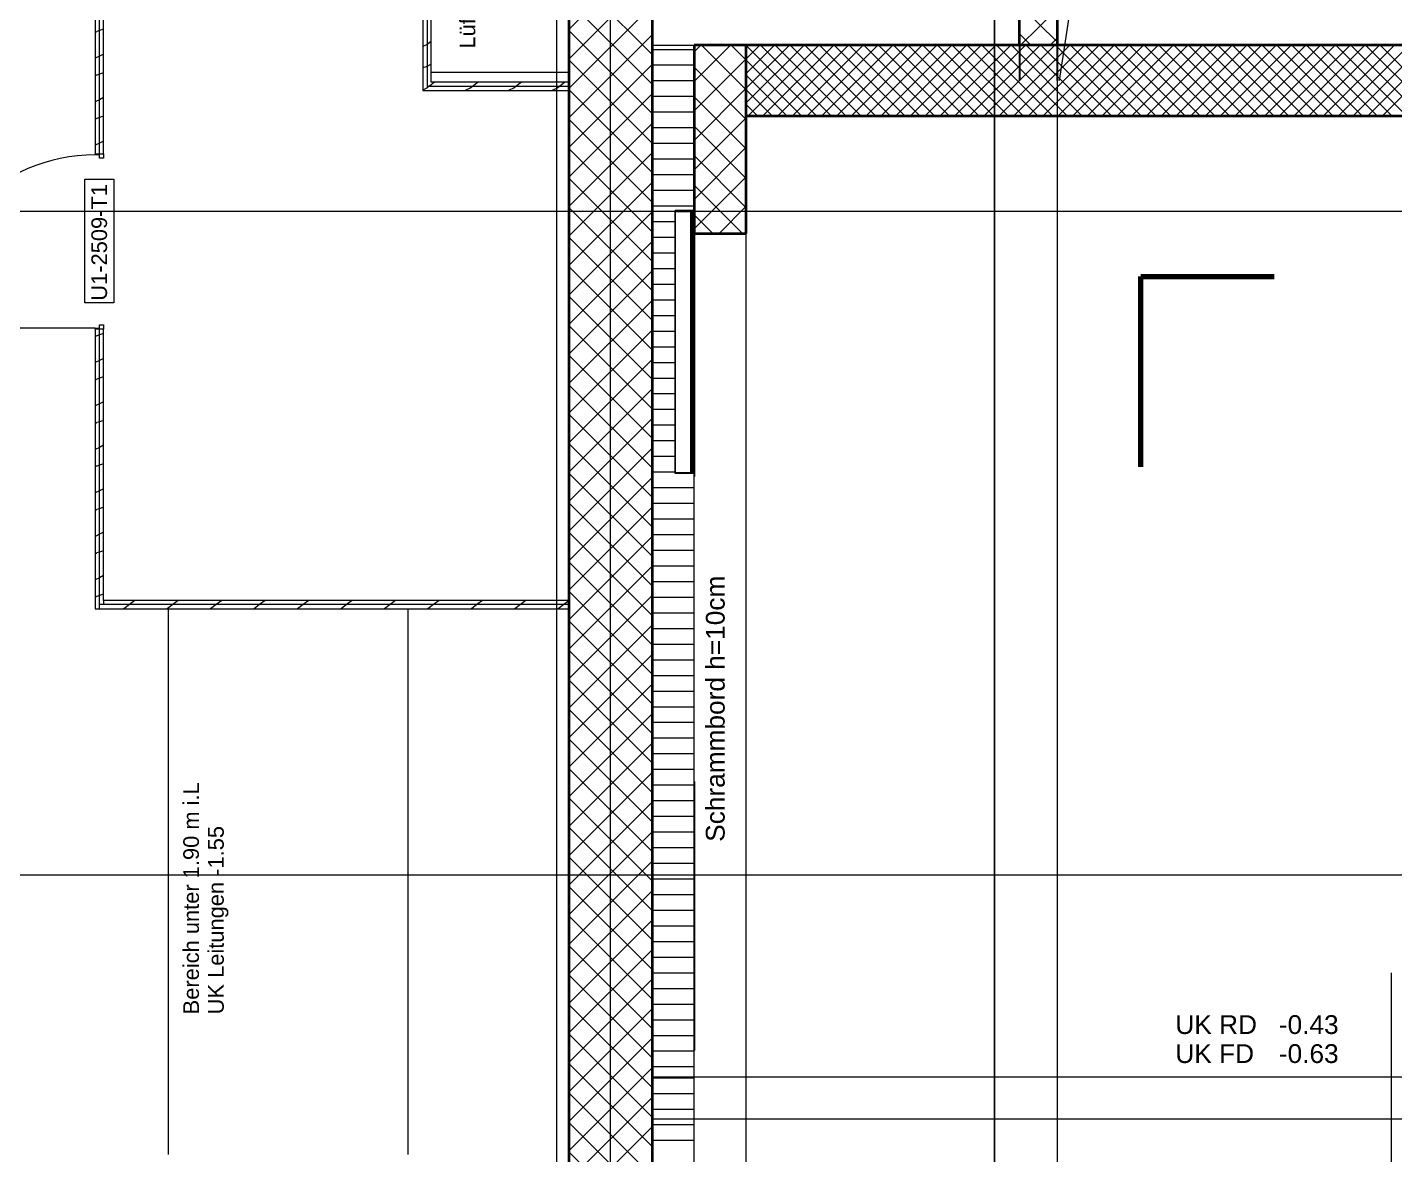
# Model space of a CAD drawing. Extents: x -982 to 937, y -179 to 616.
# Drawn here: x -719.4 to -588.3, y -54.8 to 53.2 of the extents above; entities that cross this region are included whole.
import ezdxf
from ezdxf.lldxf.tags import DXFTag

# ---------------------------------------------------------------- set-up
doc = ezdxf.new("R2010")
doc.units = 0
doc.layers.get('0').update_dxf_attribs({"lineweight": 13})
for name, color, linetype, lineweight in [('A-DETL-____-HDLN', 7, '_Verdeckte Linien_', 9), ('A-DETL-____-MEDM', 7, 'Continuous', 25), ('A-DETL-____-THIN', 7, 'Continuous', 9), ('A-DETL-GENF-HDLN', 7, '_Verdeckte Linien_', 9), ('A-DOOR-____-IDEN', 7, 'Continuous', 5), ('A-DOOR-FRAM-MCUT', 7, 'Continuous', 9), ('A-DOOR-OPNG-OTLN', 7, 'Continuous', 9), ('A-FLOR-____-MCUT', 7, 'Continuous', 35), ('A-FLOR-____-OTLN', 7, 'Continuous', 9), ('A-FLOR-____-OVHD', 7, 'Strichpunkt - Fein', 9), ('A-WALL-____-MCUT', 7, 'Continuous', 35), ('A-WALL-____-PATT', 7, 'Continuous', 35), ('A-WALL-FNSH-MCUT', 7, 'Continuous', 35), ('E-LITE-EQPM-OTLN', 7, 'Continuous', 9), ('I-WALL-____-OTLN', 7, 'Continuous', 9), ('S-COLS-____-MCUT', 7, 'Continuous', 35), ('S-COLS-____-OTLN', 7, 'Continuous', 9), ('S-GRID-____-OTLN', 7, 'Continuous', 5), ('Text', 7, 'Continuous', 5)]:
    doc.layers.add(name, color=color, linetype=linetype, lineweight=lineweight)
doc.layers.add('A-DETL-____-OTLN', color=5, linetype='Continuous', lineweight=9, true_color=0x0000ff)
doc.layers.add('G-____-____-SYMB', color=7, linetype='Strichpunkt - Weit', lineweight=5, true_color=0x008080)
doc.styles.get("Standard").update_dxf_attribs({"font": 'arial.ttf'})
tags = doc.linetypes.add('_Rasterlinie_', pattern=[0.375, 0.2, -0.05, 0.075, -0.05]).pattern_tags.tags
tags[10:11] = [DXFTag(74, 4), DXFTag(75, 0), DXFTag(340, '0'), DXFTag(46, 1.0), DXFTag(50, 0.0), DXFTag(44, 0.0), DXFTag(45, 0.0)]
tags[8:9] = [DXFTag(74, 4), DXFTag(75, 0), DXFTag(340, '0'), DXFTag(46, 1.0), DXFTag(50, 0.0), DXFTag(44, 0.0), DXFTag(45, 0.0)]
tags[6:7] = [DXFTag(74, 4), DXFTag(75, 0), DXFTag(340, '0'), DXFTag(46, 1.0), DXFTag(50, 0.0), DXFTag(44, 0.0), DXFTag(45, 0.0)]
tags[4:5] = [DXFTag(74, 4), DXFTag(75, 0), DXFTag(340, '0'), DXFTag(46, 1.0), DXFTag(50, 0.0), DXFTag(44, 0.0), DXFTag(45, 0.0)]
tags = doc.linetypes.add('_Schnittlinie_', pattern=[0.3, 0.15, -0.05, 0.05, -0.05]).pattern_tags.tags
tags[10:11] = [DXFTag(74, 4), DXFTag(75, 0), DXFTag(340, '0'), DXFTag(46, 1.0), DXFTag(50, 0.0), DXFTag(44, 0.0), DXFTag(45, 0.0)]
tags[8:9] = [DXFTag(74, 4), DXFTag(75, 0), DXFTag(340, '0'), DXFTag(46, 1.0), DXFTag(50, 0.0), DXFTag(44, 0.0), DXFTag(45, 0.0)]
tags[6:7] = [DXFTag(74, 4), DXFTag(75, 0), DXFTag(340, '0'), DXFTag(46, 1.0), DXFTag(50, 0.0), DXFTag(44, 0.0), DXFTag(45, 0.0)]
tags[4:5] = [DXFTag(74, 4), DXFTag(75, 0), DXFTag(340, '0'), DXFTag(46, 1.0), DXFTag(50, 0.0), DXFTag(44, 0.0), DXFTag(45, 0.0)]
tags = doc.linetypes.add('_Verdeckte Linien_', pattern=[0.15, 0.1, -0.05]).pattern_tags.tags
tags[6:7] = [DXFTag(74, 4), DXFTag(75, 0), DXFTag(340, '0'), DXFTag(46, 1.0), DXFTag(50, 0.0), DXFTag(44, 0.0), DXFTag(45, 0.0)]
tags[4:5] = [DXFTag(74, 4), DXFTag(75, 0), DXFTag(340, '0'), DXFTag(46, 1.0), DXFTag(50, 0.0), DXFTag(44, 0.0), DXFTag(45, 0.0)]
tags = doc.linetypes.add('Gestrichelt', pattern=[0.1, 0.05, -0.05]).pattern_tags.tags
tags[6:7] = [DXFTag(74, 4), DXFTag(75, 0), DXFTag(340, '0'), DXFTag(46, 1.0), DXFTag(50, 0.0), DXFTag(44, 0.0), DXFTag(45, 0.0)]
tags[4:5] = [DXFTag(74, 4), DXFTag(75, 0), DXFTag(340, '0'), DXFTag(46, 1.0), DXFTag(50, 0.0), DXFTag(44, 0.0), DXFTag(45, 0.0)]
tags = doc.linetypes.add('Strichpunkt - Fein', pattern=[0.2, 0.1, -0.05, 0, -0.05]).pattern_tags.tags
tags[10:11] = [DXFTag(74, 4), DXFTag(75, 0), DXFTag(340, '0'), DXFTag(46, 1.0), DXFTag(50, 0.0), DXFTag(44, 0.0), DXFTag(45, 0.0)]
tags[8:9] = [DXFTag(74, 4), DXFTag(75, 0), DXFTag(340, '0'), DXFTag(46, 1.0), DXFTag(50, 0.0), DXFTag(44, 0.0), DXFTag(45, 0.0)]
tags[6:7] = [DXFTag(74, 4), DXFTag(75, 0), DXFTag(340, '0'), DXFTag(46, 1.0), DXFTag(50, 0.0), DXFTag(44, 0.0), DXFTag(45, 0.0)]
tags[4:5] = [DXFTag(74, 4), DXFTag(75, 0), DXFTag(340, '0'), DXFTag(46, 1.0), DXFTag(50, 0.0), DXFTag(44, 0.0), DXFTag(45, 0.0)]
tags = doc.linetypes.add('Strichpunkt - Weit', pattern=[0.5, 0.2, -0.15, 0, -0.15]).pattern_tags.tags
tags[10:11] = [DXFTag(74, 4), DXFTag(75, 0), DXFTag(340, '0'), DXFTag(46, 1.0), DXFTag(50, 0.0), DXFTag(44, 0.0), DXFTag(45, 0.0)]
tags[8:9] = [DXFTag(74, 4), DXFTag(75, 0), DXFTag(340, '0'), DXFTag(46, 1.0), DXFTag(50, 0.0), DXFTag(44, 0.0), DXFTag(45, 0.0)]
tags[6:7] = [DXFTag(74, 4), DXFTag(75, 0), DXFTag(340, '0'), DXFTag(46, 1.0), DXFTag(50, 0.0), DXFTag(44, 0.0), DXFTag(45, 0.0)]
tags[4:5] = [DXFTag(74, 4), DXFTag(75, 0), DXFTag(340, '0'), DXFTag(46, 1.0), DXFTag(50, 0.0), DXFTag(44, 0.0), DXFTag(45, 0.0)]

# ---------------------------------------------------------------- blocks, each defined once
blk = doc.blocks.new('Referenz-A0UJ2GQRXE', base_point=(-954.02, -167.52))
at = {"layer": 'A-DETL-____-HDLN', "color": 0, "linetype": '_Verdeckte Linien_', "ltscale": 0.13}
for p, q in [((-626.66, -167.52), (-626.66, 144.99)), ((-626.66, 144.99), (-626.66, -167.52)), ((-620.66, 144.99), (-620.66, -152.51)), ((-588.66, -37.41), (-588.66, -152.51)), ((-620.66, -51.34), (-620.66, -152.51))]:
    blk.add_line(p, q, dxfattribs=at)
at = {"layer": 'A-DETL-____-MEDM', "color": 0, "linetype": 'Continuous', "lineweight": -2, "ltscale": 0.25}
for p, q in [((-624.26, 82.44), (-624.26, 48.12)), ((-620.66, 82.44), (-620.66, 48.12))]:
    blk.add_line(p, q, dxfattribs=at)
at = {"layer": 'A-DETL-____-OTLN', "color": 0, "linetype": 'Gestrichelt', "ltscale": 0.13}
for p, q in [((-668.66, 71.9), (-668.66, 48.9)), ((-680.66, 48.9), (-667.46, 48.9)), ((-705.86, -2.52), (-705.86, -54.83)), ((-682.86, -54.83), (-682.86, -2.52))]:
    blk.add_line(p, q, dxfattribs=at)
at = {"layer": 'A-DETL-____-THIN', "color": 0, "linetype": 'Continuous', "ltscale": 0.13}
blk.add_line((-650.46, 51.51), (-650.46, 44.74), dxfattribs=at)
at = {"layer": 'A-DETL-GENF-HDLN', "color": 0, "linetype": '_Verdeckte Linien_', "ltscale": 0.13}
blk.add_line((-593.91, 222.99), (-620.46, 48.12), dxfattribs=at)
at = {"layer": 'A-DOOR-____-IDEN', "color": 0, "linetype": 'Continuous', "ltscale": 0.13}
for p, q in [((-713.85, 26.81), (-713.85, 38.65)), ((-713.85, 38.65), (-711.07, 38.65)), ((-711.07, 38.65), (-711.07, 26.81)), ((-711.07, 26.81), (-713.85, 26.81))]:
    blk.add_line(p, q, dxfattribs=at)
at = {"layer": 'A-DOOR-FRAM-MCUT', "color": 0, "linetype": 'Continuous', "ltscale": 0.13}
for p, q in [((-712.86, 41.08), (-712.06, 41.08)), ((-712.86, 40.98), (-712.86, 41.08)), ((-712.46, 40.98), (-712.86, 40.98)), ((-712.46, 40.68), (-712.46, 40.98)), ((-712.06, 40.68), (-712.46, 40.68)), ((-712.06, 41.08), (-712.06, 40.68)), ((-712.86, 24.38), (-712.46, 24.38)), ((-712.86, 24.28), (-712.86, 24.38)), ((-712.06, 24.28), (-712.86, 24.28)), ((-712.46, 24.68), (-712.06, 24.68)), ((-712.46, 24.38), (-712.46, 24.68)), ((-712.06, 24.68), (-712.06, 24.28))]:
    blk.add_line(p, q, dxfattribs=at)
at = {"layer": 'A-DOOR-OPNG-OTLN', "color": 0, "linetype": 'Continuous', "ltscale": 0.13}
blk.add_line((-712.86, 24.38), (-729.46, 24.38), dxfattribs=at)
blk.add_ellipse((-712.86, 24.38), major_axis=(0, 16.6), ratio=1, start_param=0, end_param=1.570796, dxfattribs=at)
at = {"layer": 'A-FLOR-____-MCUT', "color": 0, "linetype": 'Continuous', "ltscale": 0.35}
for p, q in [((-537.36, 51.51), (-650.46, 51.51)), ((-650.46, 44.74), (-537.36, 44.74))]:
    blk.add_line(p, q, dxfattribs=at)
at = {"layer": 'A-FLOR-____-OTLN', "color": 0, "linetype": 'Continuous', "ltscale": 0.13}
for p, q in [((-650.46, 50.2), (-649.15, 51.51)), ((-650.46, 48.79), (-647.74, 51.51)), ((-650.46, 47.37), (-646.32, 51.51)), ((-650.46, 45.96), (-644.91, 51.51)), ((-643.73, 44.74), (-650.46, 51.46)), ((-650.27, 44.74), (-643.5, 51.51)), ((-642.32, 44.74), (-649.09, 51.51)), ((-648.86, 44.74), (-642.08, 51.51)), ((-640.9, 44.74), (-647.68, 51.51)), ((-647.44, 44.74), (-640.67, 51.51)), ((-639.49, 44.74), (-646.26, 51.51)), ((-646.03, 44.74), (-639.25, 51.51)), ((-638.08, 44.74), (-644.85, 51.51)), ((-644.61, 44.74), (-637.84, 51.51)), ((-636.66, 44.74), (-643.43, 51.51)), ((-643.2, 44.74), (-636.42, 51.51)), ((-635.25, 44.74), (-642.02, 51.51)), ((-641.78, 44.74), (-635.01, 51.51)), ((-633.83, 44.74), (-640.61, 51.51)), ((-640.37, 44.74), (-633.6, 51.51)), ((-632.42, 44.74), (-639.19, 51.51)), ((-638.96, 44.74), (-632.18, 51.51)), ((-631, 44.74), (-637.78, 51.51)), ((-637.54, 44.74), (-630.77, 51.51)), ((-629.59, 44.74), (-636.36, 51.51)), ((-636.13, 44.74), (-629.35, 51.51)), ((-628.18, 44.74), (-634.95, 51.51)), ((-634.71, 44.74), (-627.94, 51.51)), ((-626.76, 44.74), (-633.54, 51.51)), ((-633.3, 44.74), (-626.53, 51.51)), ((-625.35, 44.74), (-632.12, 51.51)), ((-631.88, 44.74), (-625.11, 51.51)), ((-623.93, 44.74), (-630.71, 51.51)), ((-630.47, 44.74), (-623.7, 51.51)), ((-622.52, 44.74), (-629.29, 51.51)), ((-629.06, 44.74), (-622.28, 51.51)), ((-621.1, 44.74), (-627.88, 51.51)), ((-627.64, 44.74), (-620.87, 51.51)), ((-619.69, 44.74), (-626.46, 51.51)), ((-626.23, 44.74), (-619.45, 51.51)), ((-618.28, 44.74), (-625.05, 51.51)), ((-624.81, 44.74), (-618.04, 51.51)), ((-616.86, 44.74), (-623.64, 51.51)), ((-623.4, 44.74), (-616.63, 51.51)), ((-615.45, 44.74), (-622.22, 51.51)), ((-621.99, 44.74), (-615.21, 51.51)), ((-614.03, 44.74), (-620.81, 51.51)), ((-620.57, 44.74), (-613.8, 51.51)), ((-612.62, 44.74), (-619.39, 51.51)), ((-619.16, 44.74), (-612.38, 51.51)), ((-611.21, 44.74), (-617.98, 51.51)), ((-617.74, 44.74), (-610.97, 51.51)), ((-609.79, 44.74), (-616.56, 51.51)), ((-616.33, 44.74), (-609.55, 51.51)), ((-608.38, 44.74), (-615.15, 51.51)), ((-614.91, 44.74), (-608.14, 51.51)), ((-606.96, 44.74), (-613.74, 51.51)), ((-613.5, 44.74), (-606.73, 51.51)), ((-605.55, 44.74), (-612.32, 51.51)), ((-612.09, 44.74), (-605.31, 51.51)), ((-604.13, 44.74), (-610.91, 51.51)), ((-610.67, 44.74), (-603.9, 51.51)), ((-602.72, 44.74), (-609.49, 51.51)), ((-609.26, 44.74), (-602.48, 51.51)), ((-601.31, 44.74), (-608.08, 51.51)), ((-607.84, 44.74), (-601.07, 51.51)), ((-599.89, 44.74), (-606.67, 51.51)), ((-606.43, 44.74), (-599.66, 51.51)), ((-598.48, 44.74), (-605.25, 51.51)), ((-605.01, 44.74), (-598.24, 51.51)), ((-597.06, 44.74), (-603.84, 51.51)), ((-603.6, 44.74), (-596.83, 51.51)), ((-595.65, 44.74), (-602.42, 51.51)), ((-602.19, 44.74), (-595.41, 51.51)), ((-594.23, 44.74), (-601.01, 51.51)), ((-600.77, 44.74), (-594, 51.51)), ((-592.82, 44.74), (-599.59, 51.51)), ((-599.36, 44.74), (-592.58, 51.51)), ((-591.41, 44.74), (-598.18, 51.51)), ((-597.94, 44.74), (-591.17, 51.51)), ((-589.99, 44.74), (-596.77, 51.51)), ((-596.53, 44.74), (-589.76, 51.51)), ((-588.58, 44.74), (-595.35, 51.51)), ((-595.12, 44.74), (-588.34, 51.51)), ((-587.16, 44.74), (-593.94, 51.51)), ((-593.7, 44.74), (-586.93, 51.51)), ((-585.75, 44.74), (-592.52, 51.51)), ((-592.29, 44.74), (-585.51, 51.51)), ((-584.34, 44.74), (-591.11, 51.51)), ((-590.87, 44.74), (-584.1, 51.51)), ((-582.92, 44.74), (-589.69, 51.51)), ((-589.46, 44.74), (-582.68, 51.51)), ((-645.15, 44.74), (-650.46, 50.05)), ((-646.56, 44.74), (-650.46, 48.63)), ((-647.97, 44.74), (-650.46, 47.22)), ((-649.39, 44.74), (-650.46, 45.81))]:
    blk.add_line(p, q, dxfattribs=at)
at = {"layer": 'A-FLOR-____-OVHD', "color": 0, "linetype": 'Strichpunkt - Fein', "ltscale": 0.13}
for p, q in [((-668.66, 132), (-668.66, -145.31)), ((-532.36, -47.41), (-659.46, -47.41)), ((-659.46, -51.41), (-528.36, -51.41))]:
    blk.add_line(p, q, dxfattribs=at)
at = {"layer": 'A-WALL-____-MCUT', "color": 0, "linetype": 'Continuous', "ltscale": 0.35}
for p, q in [((-659.46, -146.51), (-659.46, 132.25)), ((-667.46, 72.3), (-667.46, -2.12)), ((-667.46, -2.12), (-667.46, -146.51))]:
    blk.add_line(p, q, dxfattribs=at)
at = {"layer": 'A-WALL-____-MCUT', "color": 0, "linetype": 'Continuous', "lineweight": 9, "ltscale": 0.13}
for p, q in [((-712.46, 41.08), (-712.46, 86.7)), ((-681.06, 71.9), (-681.06, 47.54)), ((-655.46, 51.46), (-659.46, 51.46)), ((-655.46, -146.51), (-655.46, 51.46)), ((-667.46, 47.54), (-681.06, 47.54)), ((-712.46, -2.52), (-712.46, 24.28)), ((-667.46, -2.12), (-712.46, -2.12)), ((-712.06, -1.72), (-712.06, -2.12))]:
    blk.add_line(p, q, dxfattribs=at)
at = {"layer": 'A-WALL-____-PATT', "color": 0, "linetype": 'Continuous', "lineweight": 9, "ltscale": 0.13}
for p, q in [((-667.46, 53), (-659.46, 61)), ((-659.46, 50.56), (-667.46, 58.56)), ((-667.46, 50.17), (-659.46, 58.17)), ((-659.46, 47.73), (-667.46, 55.73)), ((-667.46, 47.34), (-659.46, 55.34)), ((-712.74, 52.79), (-712.86, 52.7)), ((-712.46, 52.89), (-712.71, 52.8)), ((-712.06, 53.02), (-712.46, 52.89)), ((-659.46, 44.91), (-667.46, 52.91)), ((-667.46, 44.52), (-659.46, 52.52)), ((-681.06, 51.56), (-681.46, 51.36)), ((-681.06, 51.56), (-681.08, 51.54)), ((-680.66, 51.86), (-681.06, 51.56)), ((-681.02, 51.58), (-681.06, 51.56)), ((-712.46, 50.44), (-712.86, 50.24)), ((-712.06, 50.64), (-712.46, 50.44)), ((-659.46, 42.08), (-667.46, 50.08)), ((-659.46, 51.1), (-655.46, 51.1)), ((-712.74, 48.63), (-712.86, 48.54)), ((-712.46, 48.72), (-712.71, 48.64)), ((-712.06, 48.86), (-712.46, 48.72)), ((-681.06, 49.47), (-681.46, 49.34)), ((-681.05, 49.47), (-681.06, 49.47)), ((-680.66, 49.68), (-681.02, 49.5)), ((-667.46, 41.69), (-659.46, 49.69)), ((-659.46, 49.6), (-655.46, 49.6)), ((-681.06, 47.4), (-681.46, 47.2)), ((-681.06, 47.4), (-681.08, 47.38)), ((-680.87, 47.54), (-681.06, 47.4)), ((-681.02, 47.42), (-681.06, 47.4)), ((-680.66, 47.7), (-680.87, 47.54)), ((-680.33, 47.94), (-680.65, 47.7)), ((-676.85, 47.42), (-677.4, 47.14)), ((-676.7, 47.54), (-676.92, 47.38)), ((-676.17, 47.94), (-676.7, 47.54)), ((-672.69, 47.42), (-673.24, 47.14)), ((-672.54, 47.54), (-672.75, 47.38)), ((-672, 47.94), (-672.54, 47.54)), ((-668.52, 47.42), (-669.07, 47.14)), ((-668.37, 47.54), (-668.59, 47.38)), ((-667.84, 47.94), (-668.37, 47.54)), ((-659.46, 39.25), (-667.46, 47.25)), ((-659.46, 48.1), (-655.46, 48.1)), ((-712.46, 46.27), (-712.86, 46.07)), ((-712.06, 46.47), (-712.46, 46.27)), ((-667.46, 38.86), (-659.46, 46.86)), ((-659.46, 46.6), (-655.46, 46.6)), ((-712.06, 44.69), (-712.46, 44.56)), ((-659.46, 45.1), (-655.46, 45.1)), ((-712.74, 44.46), (-712.86, 44.37)), ((-712.46, 44.56), (-712.71, 44.48)), ((-659.46, 36.42), (-667.46, 44.42)), ((-667.46, 36.03), (-659.46, 44.03)), ((-659.46, 43.6), (-655.46, 43.6)), ((-712.46, 42.11), (-712.86, 41.91)), ((-712.06, 42.31), (-712.46, 42.11)), ((-659.46, 42.1), (-655.46, 42.1)), ((-659.46, 33.59), (-667.46, 41.59)), ((-667.46, 33.2), (-659.46, 41.2)), ((-659.46, 40.6), (-655.46, 40.6)), ((-659.46, 30.76), (-667.46, 38.76)), ((-667.46, 30.37), (-659.46, 38.37)), ((-659.46, 39.1), (-655.46, 39.1)), ((-659.46, 37.6), (-655.46, 37.6)), ((-659.46, 27.94), (-667.46, 35.94)), ((-667.46, 27.55), (-659.46, 35.55)), ((-659.46, 36.1), (-655.46, 36.1)), ((-659.46, 34.6), (-657.26, 34.6)), ((-659.46, 25.11), (-667.46, 33.11)), ((-659.46, 33.1), (-657.26, 33.1)), ((-667.46, 24.72), (-659.46, 32.72)), ((-659.46, 31.6), (-657.26, 31.6)), ((-659.46, 22.28), (-667.46, 30.28)), ((-667.46, 21.89), (-659.46, 29.89)), ((-659.46, 30.1), (-657.26, 30.1)), ((-659.46, 28.6), (-657.26, 28.6)), ((-659.46, 19.45), (-667.46, 27.45)), ((-667.46, 19.06), (-659.46, 27.06)), ((-659.46, 27.1), (-657.26, 27.1)), ((-659.46, 25.6), (-657.26, 25.6)), ((-712.74, 23.64), (-712.86, 23.55)), ((-712.46, 23.73), (-712.7, 23.65)), ((-712.06, 23.87), (-712.46, 23.73)), ((-659.46, 16.62), (-667.46, 24.62)), ((-667.46, 16.23), (-659.46, 24.23)), ((-659.46, 24.1), (-657.26, 24.1)), ((-659.46, 22.6), (-657.26, 22.6)), ((-712.46, 21.28), (-712.86, 21.08)), ((-712.06, 21.48), (-712.46, 21.28)), ((-659.46, 13.79), (-667.46, 21.79)), ((-667.46, 13.4), (-659.46, 21.4)), ((-659.46, 21.1), (-657.26, 21.1)), ((-712.06, 19.7), (-712.46, 19.57)), ((-712.74, 19.47), (-712.86, 19.38)), ((-712.46, 19.57), (-712.7, 19.49)), ((-659.46, 10.96), (-667.46, 18.96)), ((-667.46, 10.58), (-659.46, 18.58)), ((-659.46, 19.6), (-657.26, 19.6)), ((-712.46, 17.12), (-712.86, 16.92)), ((-712.06, 17.32), (-712.46, 17.12)), ((-659.46, 18.1), (-657.26, 18.1)), ((-659.46, 8.14), (-667.46, 16.14)), ((-667.46, 7.75), (-659.46, 15.75)), ((-659.46, 16.6), (-657.26, 16.6)), ((-712.74, 15.31), (-712.86, 15.22)), ((-712.46, 15.4), (-712.7, 15.32)), ((-712.06, 15.54), (-712.46, 15.4)), ((-659.46, 15.1), (-657.26, 15.1)), ((-712.06, 13.15), (-712.46, 12.95)), ((-659.46, 5.31), (-667.46, 13.31)), ((-659.46, 13.6), (-657.26, 13.6)), ((-712.46, 12.95), (-712.86, 12.75)), ((-667.46, 4.92), (-659.46, 12.92)), ((-659.46, 12.1), (-657.26, 12.1)), ((-712.74, 11.15), (-712.86, 11.05)), ((-712.46, 11.24), (-712.7, 11.16)), ((-712.06, 11.37), (-712.46, 11.24)), ((-659.46, 10.6), (-657.26, 10.6)), ((-659.46, 2.48), (-667.46, 10.48)), ((-667.46, 2.09), (-659.46, 10.09)), ((-712.46, 8.79), (-712.86, 8.59)), ((-712.06, 8.99), (-712.46, 8.79)), ((-659.46, 9.1), (-655.46, 9.1)), ((-712.73, 6.98), (-712.86, 6.89)), ((-712.46, 7.07), (-712.7, 6.99)), ((-712.06, 7.21), (-712.46, 7.07)), ((-659.46, -0.35), (-667.46, 7.65)), ((-667.46, -0.74), (-659.46, 7.26)), ((-659.46, 7.6), (-655.46, 7.6)), ((-659.46, 6.1), (-655.46, 6.1)), ((-712.46, 4.62), (-712.86, 4.42)), ((-712.06, 4.82), (-712.46, 4.62)), ((-659.46, -3.18), (-667.46, 4.82)), ((-667.46, -3.57), (-659.46, 4.43)), ((-659.46, 4.6), (-655.46, 4.6)), ((-712.73, 2.82), (-712.86, 2.72)), ((-712.46, 2.91), (-712.7, 2.83)), ((-712.06, 3.04), (-712.46, 2.91)), ((-659.46, 3.1), (-655.46, 3.1)), ((-659.46, -6.01), (-667.46, 1.99)), ((-667.46, -6.4), (-659.46, 1.6)), ((-659.46, 1.6), (-655.46, 1.6)), ((-712.46, 0.46), (-712.86, 0.26)), ((-712.06, 0.66), (-712.46, 0.46)), ((-659.46, 0.1), (-655.46, 0.1)), ((-712.46, -1.25), (-712.7, -1.34)), ((-712.06, -1.12), (-712.46, -1.25)), ((-659.46, -8.83), (-667.46, -0.83)), ((-667.46, -9.22), (-659.46, -1.22)), ((-712.73, -1.35), (-712.86, -1.44)), ((-709.59, -2.12), (-710.13, -2.52)), ((-709.06, -1.72), (-709.59, -2.12)), ((-705.43, -2.12), (-705.96, -2.52)), ((-704.9, -1.72), (-705.43, -2.12)), ((-701.26, -2.12), (-701.8, -2.52)), ((-700.73, -1.72), (-701.26, -2.12)), ((-697.1, -2.12), (-697.63, -2.52)), ((-696.57, -1.72), (-697.1, -2.12)), ((-692.93, -2.12), (-693.47, -2.52)), ((-692.4, -1.72), (-692.93, -2.12)), ((-688.77, -2.12), (-689.3, -2.52)), ((-688.24, -1.72), (-688.77, -2.12)), ((-684.6, -2.12), (-685.14, -2.52)), ((-684.07, -1.72), (-684.6, -2.12)), ((-680.44, -2.12), (-680.97, -2.52)), ((-679.91, -1.72), (-680.44, -2.12)), ((-676.27, -2.12), (-676.81, -2.52)), ((-675.74, -1.72), (-676.27, -2.12)), ((-672.11, -2.12), (-672.64, -2.52)), ((-671.58, -1.72), (-672.11, -2.12)), ((-667.94, -2.12), (-668.48, -2.52)), ((-667.46, -1.75), (-667.94, -2.12)), ((-659.46, -1.4), (-655.46, -1.4)), ((-659.46, -11.66), (-667.46, -3.66)), ((-659.46, -2.9), (-655.46, -2.9)), ((-667.46, -12.05), (-659.46, -4.05)), ((-659.46, -4.4), (-655.46, -4.4)), ((-659.46, -14.49), (-667.46, -6.49)), ((-659.46, -5.9), (-655.46, -5.9)), ((-667.46, -14.88), (-659.46, -6.88)), ((-659.46, -7.4), (-655.46, -7.4)), ((-659.46, -8.9), (-655.46, -8.9)), ((-659.46, -17.32), (-667.46, -9.32)), ((-667.46, -17.71), (-659.46, -9.71)), ((-659.46, -10.4), (-655.46, -10.4)), ((-659.46, -20.15), (-667.46, -12.15)), ((-667.46, -20.54), (-659.46, -12.54)), ((-659.46, -11.9), (-655.46, -11.9)), ((-659.46, -13.4), (-655.46, -13.4)), ((-659.46, -22.98), (-667.46, -14.98)), ((-667.46, -23.37), (-659.46, -15.37)), ((-659.46, -14.9), (-655.46, -14.9)), ((-659.46, -16.4), (-655.46, -16.4)), ((-659.46, -25.81), (-667.46, -17.81)), ((-667.46, -26.19), (-659.46, -18.19)), ((-659.46, -17.9), (-655.46, -17.9)), ((-659.46, -19.4), (-655.46, -19.4)), ((-659.46, -28.63), (-667.46, -20.63)), ((-659.46, -20.9), (-655.46, -20.9)), ((-667.46, -29.02), (-659.46, -21.02)), ((-659.46, -31.46), (-667.46, -23.46)), ((-659.46, -22.4), (-655.46, -22.4)), ((-667.46, -31.85), (-659.46, -23.85)), ((-659.46, -23.9), (-655.46, -23.9)), ((-659.46, -25.4), (-655.46, -25.4)), ((-659.46, -34.29), (-667.46, -26.29)), ((-667.46, -34.68), (-659.46, -26.68)), ((-659.46, -26.9), (-655.46, -26.9)), ((-659.46, -28.4), (-655.46, -28.4)), ((-659.46, -37.12), (-667.46, -29.12)), ((-667.46, -37.51), (-659.46, -29.51)), ((-659.46, -29.9), (-655.46, -29.9)), ((-659.46, -31.4), (-655.46, -31.4)), ((-659.46, -39.95), (-667.46, -31.95)), ((-667.46, -40.34), (-659.46, -32.34)), ((-659.46, -32.9), (-655.46, -32.9)), ((-659.46, -42.78), (-667.46, -34.78)), ((-667.46, -43.17), (-659.46, -35.17)), ((-659.46, -34.4), (-655.46, -34.4)), ((-659.46, -35.9), (-655.46, -35.9)), ((-659.46, -45.6), (-667.46, -37.6)), ((-667.46, -45.99), (-659.46, -37.99)), ((-659.46, -37.4), (-655.46, -37.4)), ((-659.46, -38.9), (-655.46, -38.9)), ((-659.46, -48.43), (-667.46, -40.43)), ((-659.46, -40.4), (-655.46, -40.4)), ((-667.46, -48.82), (-659.46, -40.82)), ((-659.46, -41.9), (-655.46, -41.9)), ((-659.46, -51.26), (-667.46, -43.26)), ((-667.46, -51.65), (-659.46, -43.65)), ((-659.46, -43.4), (-655.46, -43.4)), ((-659.46, -44.9), (-655.46, -44.9)), ((-659.46, -54.09), (-667.46, -46.09)), ((-667.46, -54.48), (-659.46, -46.48)), ((-659.46, -46.4), (-655.46, -46.4)), ((-659.46, -47.46), (-655.46, -47.46)), ((-659.46, -56.92), (-667.46, -48.92)), ((-667.46, -57.31), (-659.46, -49.31)), ((-659.46, -48.96), (-655.46, -48.96)), ((-659.46, -50.46), (-655.46, -50.46)), ((-659.46, -59.75), (-667.46, -51.75)), ((-667.46, -60.14), (-659.46, -52.14)), ((-659.46, -51.96), (-655.46, -51.96)), ((-659.46, -53.46), (-655.46, -53.46)), ((-659.46, -62.57), (-667.46, -54.57))]:
    blk.add_line(p, q, dxfattribs=at)
at = {"layer": 'A-WALL-FNSH-MCUT', "color": 0, "linetype": 'Continuous', "lineweight": 9, "ltscale": 0.13}
for p, q in [((-712.86, 86.7), (-712.86, 41.08)), ((-712.06, 41.08), (-712.06, 71.9)), ((-681.46, 71.9), (-681.46, 47.14)), ((-680.66, 47.94), (-680.66, 71.9)), ((-667.46, 47.94), (-680.66, 47.94)), ((-681.46, 47.14), (-667.46, 47.14)), ((-712.86, 41.08), (-712.06, 41.08)), ((-712.86, 24.28), (-712.86, -2.52)), ((-712.06, 24.28), (-712.86, 24.28)), ((-712.06, -1.72), (-712.06, 24.28)), ((-712.86, -2.52), (-667.46, -2.52)), ((-667.46, -1.72), (-712.06, -1.72))]:
    blk.add_line(p, q, dxfattribs=at)
at = {"layer": 'E-LITE-EQPM-OTLN', "color": 0, "linetype": 'Continuous', "ltscale": 0.13}
for p, q in [((-655.46, 35.65), (-657.26, 35.65)), ((-657.26, 35.55), (-657.26, 35.65)), ((-657.26, 35.65), (-655.46, 35.65)), ((-657.26, 10.45), (-657.26, 35.65)), ((-657.26, 35.55), (-655.78, 35.55)), ((-657.26, 10.55), (-657.26, 35.55)), ((-655.42, 35.55), (-657.26, 35.55)), ((-657.26, 10.55), (-657.26, 35.55)), ((-657.26, 35.55), (-657.26, 10.55)), ((-655.78, 35.55), (-655.62, 35.55)), ((-655.78, 10.55), (-655.78, 35.55)), ((-655.78, 35.55), (-655.78, 10.55)), ((-655.78, 35.55), (-655.62, 35.55)), ((-655.78, 35.55), (-655.62, 35.55)), ((-655.62, 35.55), (-655.42, 35.55)), ((-655.62, 10.55), (-655.62, 35.55)), ((-655.62, 35.55), (-655.62, 10.55)), ((-655.42, 35.94), (-655.46, 35.94)), ((-655.46, 35.65), (-655.46, 35.94)), ((-655.46, 35.94), (-655.42, 35.94)), ((-655.46, 35.94), (-655.46, 10.16)), ((-655.46, 35.55), (-655.46, 35.65)), ((-655.46, 10.45), (-655.46, 35.65)), ((-655.46, 35.65), (-655.46, 35.55)), ((-655.46, 10.55), (-655.46, 35.55)), ((-655.46, 35.55), (-655.46, 10.55)), ((-655.42, 10.16), (-655.42, 35.94)), ((-655.42, 35.94), (-655.42, 35.55)), ((-655.42, 10.55), (-655.42, 35.55)), ((-655.42, 35.55), (-655.42, 10.55)), ((-655.42, 10.55), (-655.42, 35.55)), ((-657.26, 10.55), (-655.78, 10.55)), ((-657.26, 10.45), (-657.26, 10.55)), ((-657.26, 10.55), (-655.42, 10.55)), ((-655.78, 10.55), (-655.62, 10.55)), ((-655.62, 10.55), (-655.78, 10.55)), ((-655.78, 10.55), (-655.62, 10.55)), ((-655.62, 10.55), (-655.42, 10.55)), ((-655.46, 10.45), (-655.46, 10.55)), ((-655.46, 10.55), (-655.46, 10.45)), ((-655.42, 10.55), (-655.42, 10.16)), ((-655.46, 10.45), (-657.26, 10.45)), ((-655.46, 10.45), (-657.26, 10.45)), ((-655.46, 10.16), (-655.46, 10.45)), ((-655.42, 10.16), (-655.46, 10.16)), ((-655.42, 10.16), (-655.46, 10.16)), ((-655.42, -19.06), (-655.46, -19.06)), ((-655.46, -19.06), (-655.42, -19.06)), ((-655.46, -19.45), (-655.42, -19.45)), ((-655.42, -19.45), (-655.46, -19.45)), ((-655.42, -44.84), (-655.42, -19.06)), ((-655.42, -19.06), (-655.42, -19.45)), ((-655.42, -44.45), (-655.42, -19.45)), ((-655.42, -19.45), (-655.42, -44.45)), ((-655.42, -44.45), (-655.42, -19.45)), ((-655.46, -44.45), (-655.42, -44.45)), ((-655.46, -44.45), (-655.42, -44.45)), ((-655.42, -44.45), (-655.42, -44.84)), ((-655.42, -44.84), (-655.46, -44.84)), ((-655.42, -44.84), (-655.46, -44.84))]:
    blk.add_line(p, q, dxfattribs=at)
at = {"layer": 'G-____-____-SYMB', "color": 0, "linetype": '_Schnittlinie_', "lineweight": 70, "ltscale": 0.7}
for p, q in [((-612.63, 29.33), (-599.87, 29.33)), ((-612.63, 11.08), (-612.63, 29.33))]:
    blk.add_line(p, q, dxfattribs=at)
at = {"layer": 'I-WALL-____-OTLN', "color": 0, "linetype": 'Continuous', "lineweight": 35, "ltscale": 0.35}
for p, q in [((-624.26, 51.51), (-624.26, 85.32)), ((-620.66, 85.32), (-620.66, 51.51))]:
    blk.add_line(p, q, dxfattribs=at)
at = {"layer": 'I-WALL-____-OTLN', "color": 0, "linetype": 'Continuous', "ltscale": 0.13}
for p, q in [((-620.66, 51.81), (-624.26, 55.36)), ((-624.16, 51.51), (-620.66, 54.95)), ((-623.18, 51.51), (-624.26, 52.57)), ((-621.33, 51.51), (-620.66, 52.17))]:
    blk.add_line(p, q, dxfattribs=at)
at = {"layer": 'S-COLS-____-MCUT', "color": 0, "linetype": 'Continuous', "ltscale": 0.35}
for p, q in [((-650.46, 51.51), (-655.46, 51.51)), ((-655.46, 51.51), (-655.46, 35.94)), ((-650.46, 33.45), (-650.46, 51.51)), ((-655.46, 35.94), (-655.46, 35.65)), ((-655.46, 35.65), (-655.46, 35.55)), ((-655.46, 35.55), (-655.46, 33.45)), ((-655.46, 33.45), (-655.42, 33.45)), ((-655.42, 33.45), (-650.46, 33.45))]:
    blk.add_line(p, q, dxfattribs=at)
at = {"layer": 'S-COLS-____-OTLN', "color": 0, "linetype": 'Continuous', "ltscale": 0.13}
for p, q in [((-655.46, 50.86), (-654.81, 51.51)), ((-655.46, 48.03), (-651.98, 51.51)), ((-650.46, 47.22), (-654.75, 51.51)), ((-650.46, 50.05), (-651.92, 51.51)), ((-655.46, 45.2), (-650.46, 50.2)), ((-650.46, 44.39), (-655.46, 49.39)), ((-655.46, 42.37), (-650.46, 47.37)), ((-650.46, 41.56), (-655.46, 46.56)), ((-655.46, 39.55), (-650.46, 44.55)), ((-650.46, 38.73), (-655.46, 43.73)), ((-655.46, 36.72), (-650.46, 41.72)), ((-650.46, 35.91), (-655.46, 40.91)), ((-650.83, 33.45), (-655.46, 38.08)), ((-655.42, 33.93), (-650.46, 38.89)), ((-653.07, 33.45), (-650.46, 36.06)), ((-653.66, 33.45), (-655.42, 35.21)), ((-650.46, -90.22), (-650.46, 33.45))]:
    blk.add_line(p, q, dxfattribs=at)
at = {"layer": 'S-GRID-____-OTLN', "color": 0, "linetype": '_Rasterlinie_', "ltscale": 0.13}
for p, q in [((-663.46, -167.52), (-663.46, 592.59)), ((-948.54, 35.59), (290.33, 35.59)), ((-948.54, -28.01), (290.33, -28.01))]:
    blk.add_line(p, q, dxfattribs=at)
at = {"layer": 'A-DOOR-____-IDEN', "color": 0, "linetype": 'Continuous', "ltscale": 0.13, "insert": (-713.23, 27.01), "char_height": 1.5, "attachment_point": 1, "rotation": 90}
blk.add_mtext('{\\fArial;U1-2509-T1}', dxfattribs=at)
at = {"layer": 'Text', "color": 0, "linetype": 'Continuous', "ltscale": 0.13, "attachment_point": 1, "rotation": 90}
for s, insert, char_height in [('{\\fArial;Lüftungsleitungen}', (-677.94, 51.17), 1.5), ('{\\fArial;Schrammbord h=10cm}', (-654.33, -24.85), 1.8), ('{\\fArial;Bereich unter 1.90 m i.L}', (-704.42, -41.39), 1.5), ('{\\fArial;UK Leitungen -1.55}', (-702.04, -41.39), 1.5)]:
    blk.add_mtext(s, dxfattribs=dict(at, insert=insert, char_height=char_height))
at = {"layer": 'Text', "color": 0, "linetype": 'Continuous', "ltscale": 0.13, "char_height": 1.8, "attachment_point": 1}
for s, insert in [('{\\fArial;UK RD}', (-609.33, -41.47)), ('{\\fArial;-0.43}', (-599.41, -41.47)), ('{\\fArial;UK FD}', (-609.33, -44.25)), ('{\\fArial;-0.63}', (-599.41, -44.25))]:
    blk.add_mtext(s, dxfattribs=dict(at, insert=insert))

msp = doc.modelspace()

# ---------------------------------------------------------------- block references
at = {"color": 9, "lineweight": 25, "ltscale": 0.25, "true_color": 0xc0c0c0}
msp.add_blockref('Referenz-A0UJ2GQRXE', (-954.02, -167.52), dxfattribs=at)

doc.saveas('drawing.dxf')
